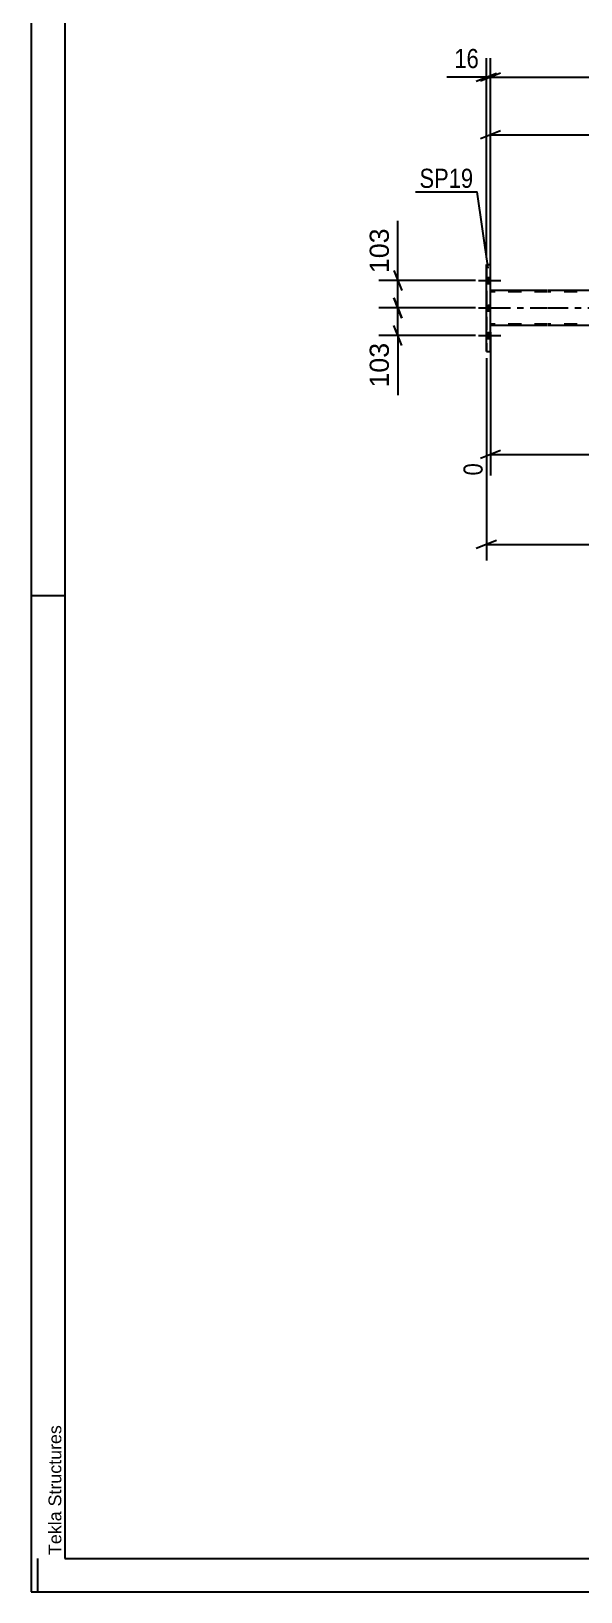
# Model space of a CAD drawing. Header units: millimetres. Extents: x -116 to 725, y -402 to 192.
# Drawn here: x -115.7 to -33.5, y -402.3 to -168.8 of the extents above; entities that cross this region are included whole.
import ezdxf

# ---------------------------------------------------------------- set-up
doc = ezdxf.new("R2010")
doc.units = ezdxf.units.MM
doc.linetypes.add('DXK_LINE_DOT2', pattern=[3.9198, 1.9599, -1.9599])
doc.linetypes.add('DXK_LINE_DOT3', pattern=[5.9187, 2.979, -0.9799, 0.9799, -0.9799])
doc.styles.add('Arial', font='ARIAL.TTF', dxfattribs={"height": 0.2})
doc.styles.add('Arial Narrow', font='ARIALN.TTF', dxfattribs={"height": 0.2})

# ---------------------------------------------------------------- blocks, each defined once
blk = doc.blocks.new('Unknown-200057545-1133')
at = {"color": 5, "linetype": 'Continuous'}
for p, q in [((-115.72, 191.75), (-115.72, -402.25)), ((-110.72, 186.75), (-110.72, -397.25)), ((-110.72, -253.25), (-115.72, -253.25)), ((-114.72, -402.25), (-114.72, -397.25)), ((-110.72, -397.25), (720.28, -397.25)), ((-115.72, -402.25), (725.28, -402.25))]:
    blk.add_line(p, q, dxfattribs=at)
at = {"color": 174, "linetype": 'Continuous', "style": 'Arial'}
blk.add_text('Tekla Structures', height=1.9102, rotation=90, dxfattribs=at).set_placement((-111.22, -396.75))
blk = doc.blocks.new('Part-200057545-4144 - 4012')
at = {"color": 2, "linetype": 'Continuous'}
for p, q in [((-47.66, -203.69), (-47.02, -203.69)), ((-47.66, -216.69), (-47.66, -203.69)), ((-47.02, -216.69), (-47.02, -203.69)), ((-47.66, -216.69), (-47.02, -216.69))]:
    blk.add_line(p, q, dxfattribs=at)
at = {"color": 7, "linetype": 'DXK_LINE_DOT2'}
blk.add_line((-47.66, -203.69), (-47.66, -216.69), dxfattribs=at)
blk = doc.blocks.new('Part-200057545-4253 - 4012')
at = {"color": 2, "linetype": 'Continuous'}
for p, q in [((-38.5, -207.55), (-47.02, -207.55)), ((620.52, -207.55), (-38.4, -207.55)), ((-38.5, -212.83), (-47.02, -212.83)), ((52.84, -212.83), (-38.4, -212.83))]:
    blk.add_line(p, q, dxfattribs=at)
at = {"color": 7, "linetype": 'DXK_LINE_DOT2'}
for p, q in [((-47.02, -212.83), (-47.02, -207.55)), ((-38.5, -207.79), (-47.02, -207.79)), ((620.52, -207.79), (-38.4, -207.79)), ((-38.5, -212.59), (-47.02, -212.59)), ((620.52, -212.59), (-38.4, -212.59))]:
    blk.add_line(p, q, dxfattribs=at)
at = {"color": 7, "linetype": 'DXK_LINE_DOT3'}
for p, q in [((-47.02, -210.19), (-38.5, -210.19)), ((-38.4, -210.19), (620.52, -210.19))]:
    blk.add_line(p, q, dxfattribs=at)
blk = doc.blocks.new('Bolt-200057545-4259 - 4012')
at = {"linetype": 'Continuous'}
for points in [[(-47.02, -206.53), (-47.02, -205.65), (-47.66, -205.65), (-47.66, -206.53)], [(-47.02, -206.53), (-47.02, -205.65), (-47.66, -205.65), (-47.66, -206.53)], [(-47.02, -206.53), (-47.02, -205.65), (-47.66, -205.65), (-47.66, -206.53)], [(-47.02, -210.63), (-47.02, -209.75), (-47.66, -209.75), (-47.66, -210.63)], [(-47.02, -210.63), (-47.02, -209.75), (-47.66, -209.75), (-47.66, -210.63)], [(-47.02, -214.73), (-47.02, -213.85), (-47.66, -213.85), (-47.66, -214.73)], [(-47.02, -214.73), (-47.02, -213.85), (-47.66, -213.85), (-47.66, -214.73)], [(-47.02, -214.73), (-47.02, -213.85), (-47.66, -213.85), (-47.66, -214.73)]]:
    blk.add_hatch(color=1, dxfattribs=at).paths.add_polyline_path(points)
at = {"color": 1, "linetype": 'Continuous'}
for p, q in [((-48.82, -206.09), (-45.5, -206.09)), ((-48.82, -206.09), (-45.5, -206.09)), ((-48.82, -206.09), (-45.5, -206.09)), ((-47.66, -205.65), (-47.02, -205.65)), ((-47.66, -205.65), (-47.02, -205.65)), ((-47.66, -205.65), (-47.02, -205.65)), ((-47.66, -206.53), (-47.02, -206.53)), ((-47.66, -206.53), (-47.02, -206.53)), ((-47.66, -206.53), (-47.02, -206.53)), ((-47.66, -209.75), (-47.02, -209.75)), ((-47.66, -209.75), (-47.02, -209.75)), ((-48.82, -210.19), (-45.5, -210.19)), ((-48.82, -210.19), (-45.5, -210.19)), ((-47.66, -210.63), (-47.02, -210.63)), ((-47.66, -210.63), (-47.02, -210.63)), ((-48.82, -214.29), (-45.5, -214.29)), ((-48.82, -214.29), (-45.5, -214.29)), ((-48.82, -214.29), (-45.5, -214.29)), ((-47.66, -213.85), (-47.02, -213.85)), ((-47.66, -213.85), (-47.02, -213.85)), ((-47.66, -213.85), (-47.02, -213.85)), ((-47.66, -214.73), (-47.02, -214.73)), ((-47.66, -214.73), (-47.02, -214.73)), ((-47.66, -214.73), (-47.02, -214.73))]:
    blk.add_line(p, q, dxfattribs=at)
blk = doc.blocks.new('StraightDimension-200057545-4380 - 4012')
at = {"color": 7, "linetype": 'Continuous'}
for p, q in [((-49.16, -176.25), (-46.16, -175.05)), ((-45.52, -175.05), (-48.52, -176.25)), ((-47.66, -202.69), (-47.66, -172.8)), ((-47.02, -202.69), (-47.02, -172.8)), ((-47.66, -175.65), (-47.02, -175.65))]:
    blk.add_line(p, q, dxfattribs=at)
at = {"color": 0}
blk.add_wipeout([(-48.18, -174.9), (-48.18, -170.7), (-53.04, -170.7), (-53.04, -174.9)], dxfattribs=at)
at = {"color": 7, "linetype": 'Continuous'}
blk.add_line((-47.66, -175.65), (-53.56, -175.65), dxfattribs=at)
blk.add_line((-47.66, -175.65), (-53.56, -175.65), dxfattribs=at)
at = {"color": 3, "style": 'Arial Narrow'}
blk.add_text('16', height=2.863, dxfattribs=at).set_placement((-52.44, -174.3))
blk = doc.blocks.new('StraightDimension-200057545-4374 - 4012')
at = {"color": 7, "linetype": 'Continuous'}
for p, q in [((-47.02, -213.83), (-47.02, -235.24)), ((53.64, -222.23), (53.64, -240.72)), ((-45.52, -231.51), (-48.52, -232.71)), ((-47.02, -232.11), (53.64, -232.11)), ((52.14, -232.71), (55.14, -231.51))]:
    blk.add_line(p, q, dxfattribs=at)
at = {"color": 0}
blk.add_wipeout([(7.57, -231.36), (7.57, -227.16), (-0.94, -227.16), (-0.94, -231.36)], dxfattribs=at)
at = {"color": 0, "linetype": 'Continuous'}
for points in [[(-47.62, -232.81), (-51.82, -232.81), (-51.82, -235.84), (-47.62, -235.84)], [(53.04, -232.81), (48.84, -232.81), (48.84, -241.32), (53.04, -241.32)]]:
    blk.add_wipeout(points, dxfattribs=at)
at = {"color": 3, "style": 'Arial Narrow'}
blk.add_text('3254', height=2.863, dxfattribs=at).set_placement((-0.34, -230.76))
at = {"color": 3, "linetype": 'Continuous', "style": 'Arial Narrow'}
for s, height, p in [('0', 2.86, (-48.22, -235.24)), ('3254', 2.863, (52.44, -240.72))]:
    blk.add_text(s, height=height, rotation=90.0002, dxfattribs=at).set_placement(p)
blk = doc.blocks.new('StraightDimension-200057545-4351 - 4012')
at = {"color": 7, "linetype": 'Continuous'}
for p, q in [((-47.02, -206.55), (-47.02, -181.42)), ((53.64, -198.94), (53.64, -181.42)), ((-45.52, -183.67), (-48.52, -184.87)), ((-47.02, -184.27), (53.64, -184.27)), ((52.14, -184.87), (55.14, -183.67))]:
    blk.add_line(p, q, dxfattribs=at)
at = {"color": 0}
blk.add_wipeout([(7.57, -183.52), (7.57, -179.32), (-0.94, -179.32), (-0.94, -183.52)], dxfattribs=at)
at = {"color": 3, "style": 'Arial Narrow'}
blk.add_text('3254', height=2.863, dxfattribs=at).set_placement((-0.34, -182.92))
blk = doc.blocks.new('StraightDimension-200057545-4390 - 4012')
at = {"color": 7, "linetype": 'Continuous'}
for p, q in [((-45.52, -175.05), (-48.52, -176.25)), ((-47.02, -202.69), (-47.02, -172.8)), ((-47.02, -175.65), (629.14, -175.65))]:
    blk.add_line(p, q, dxfattribs=at)
blk = doc.blocks.new('StraightDimension-200057545-4405 - 4012')
at = {"color": 7, "linetype": 'Continuous'}
for p, q in [((-47.66, -217.69), (-47.66, -247.98)), ((-46.16, -244.98), (-49.16, -246.18)), ((-47.66, -245.58), (629.78, -245.58))]:
    blk.add_line(p, q, dxfattribs=at)
blk = doc.blocks.new('StraightDimension-200057545-4414 - 4012')
at = {"color": 7, "linetype": 'Continuous'}
for p, q in [((-61.49, -208.69), (-60.29, -211.69)), ((-49.26, -210.19), (-63.74, -210.19)), ((-60.89, -214.29), (-60.89, -210.19)), ((-49.26, -214.29), (-63.74, -214.29)), ((-60.29, -215.79), (-61.49, -212.79))]:
    blk.add_line(p, q, dxfattribs=at)
at = {"color": 0}
blk.add_wipeout([(-61.64, -214.82), (-65.84, -214.82), (-65.84, -222.69), (-61.64, -222.69)], dxfattribs=at)
at = {"color": 7, "linetype": 'Continuous'}
blk.add_line((-60.89, -214.29), (-60.89, -223.21), dxfattribs=at)
blk.add_line((-60.89, -214.29), (-60.89, -223.21), dxfattribs=at)
at = {"color": 3, "style": 'Arial'}
blk.add_text('103', height=2.865, rotation=90.0002, dxfattribs=at).set_placement((-62.24, -222.09))
blk = doc.blocks.new('StraightDimension-200057545-4424 - 4012')
at = {"color": 7, "linetype": 'Continuous'}
for p, q in [((-61.49, -204.59), (-60.29, -207.59)), ((-49.26, -206.09), (-63.74, -206.09)), ((-60.89, -210.19), (-60.89, -206.09)), ((-60.29, -211.69), (-61.49, -208.69)), ((-49.26, -210.19), (-63.74, -210.19))]:
    blk.add_line(p, q, dxfattribs=at)
at = {"color": 0}
blk.add_wipeout([(-61.64, -197.7), (-65.84, -197.7), (-65.84, -205.57), (-61.64, -205.57)], dxfattribs=at)
at = {"color": 7, "linetype": 'Continuous'}
blk.add_line((-60.89, -206.09), (-60.89, -197.17), dxfattribs=at)
blk.add_line((-60.89, -206.09), (-60.89, -197.17), dxfattribs=at)
at = {"color": 3, "style": 'Arial'}
blk.add_text('103', height=2.865, rotation=90.0002, dxfattribs=at).set_placement((-62.24, -204.97))
blk = doc.blocks.new('Mark-200057545-4140 - 4012')
at = {"color": 0}
blk.add_wipeout([(-49.62, -192.22), (-49.62, -189.22), (-57.66, -189.22), (-57.66, -192.22)], dxfattribs=at)
blk.add_wipeout([(-49.62, -192.22), (-49.62, -189.22), (-57.66, -189.22), (-57.66, -192.22)], dxfattribs=at)
at = {"color": 30, "linetype": 'Continuous'}
for p in [(-58.26, -192.82), (-47.39, -204.25)]:
    blk.add_line(p, (-49.02, -192.82), dxfattribs=at)
at = {"color": 3, "style": 'Arial Narrow'}
blk.add_text('SP19', height=2.863, dxfattribs=at).set_placement((-57.66, -192.22))

msp = doc.modelspace()

# ---------------------------------------------------------------- block references
for name in ['Unknown-200057545-1133', 'Part-200057545-4144 - 4012', 'Bolt-200057545-4259 - 4012', 'Part-200057545-4253 - 4012']:
    msp.add_blockref(name, (0, 0))

# ---------------------------------------------------------------- next in the draw order: block references
for name in ['StraightDimension-200057545-4380 - 4012', 'StraightDimension-200057545-4374 - 4012']:
    msp.add_blockref(name, (0, 0))

# ---------------------------------------------------------------- next in the draw order: block references
for name in ['StraightDimension-200057545-4351 - 4012', 'StraightDimension-200057545-4405 - 4012']:
    msp.add_blockref(name, (0, 0))

# ---------------------------------------------------------------- next in the draw order: block references
for name in ['StraightDimension-200057545-4390 - 4012', 'StraightDimension-200057545-4414 - 4012']:
    msp.add_blockref(name, (0, 0))

# ---------------------------------------------------------------- next in the draw order: block references
msp.add_blockref('StraightDimension-200057545-4424 - 4012', (0, 0))

# ---------------------------------------------------------------- next in the draw order: block references
msp.add_blockref('Mark-200057545-4140 - 4012', (0, 0))

doc.saveas('drawing.dxf')
